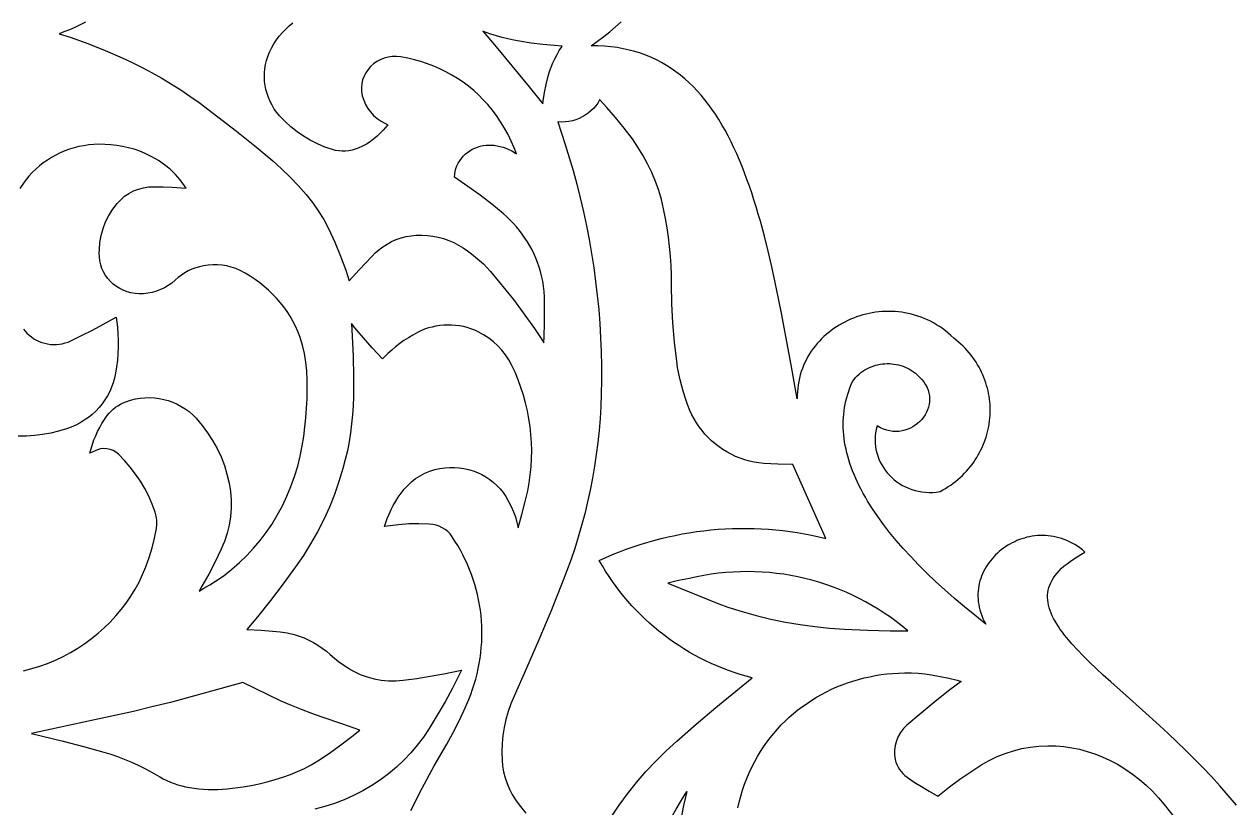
# Model space of a CAD drawing. Extents: x 2828 to 3228, y -800 to 800.
# Drawn here: x 3064.2 to 3173.3, y 63.6 to 134.5 of the extents above; entities that cross this region are included whole.
import ezdxf

# ---------------------------------------------------------------- set-up
doc = ezdxf.new("R2010")
doc.units = 0
doc.layers.add('LAYER_1', color=18, linetype='CONTINUOUS')

msp = doc.modelspace()

# ---------------------------------------------------------------- linework, layer by layer
at = {"layer": 'LAYER_1'}
for points in [[(3069.7, 134.69), (3069.23, 134.44), (3068.74, 134.21), (3068.25, 134), (3067.75, 133.8), (3067.31, 133.64), (3068.33, 133.32), (3069.91, 132.75), (3071.48, 132.13), (3073.02, 131.46), (3073.94, 131.03), (3074.84, 130.58), (3075.73, 130.11), (3076.61, 129.61), (3077.48, 129.09), (3078.33, 128.55), (3079.16, 127.99), (3079.98, 127.41), (3081.69, 126.13), (3083.37, 124.83), (3085.02, 123.5), (3086.65, 122.13), (3087.45, 121.42), (3088.22, 120.67), (3088.96, 119.9), (3089.67, 119.1), (3090.25, 118.38), (3090.77, 117.62), (3091.26, 116.84), (3091.69, 116.03), (3092.26, 114.79), (3092.79, 113.52), (3093.26, 112.24), (3093.57, 111.27), (3094.48, 112.28), (3095.64, 113.52), (3095.92, 113.81), (3096.24, 114.08), (3096.6, 114.36), (3096.99, 114.61), (3097.4, 114.83), (3097.83, 115.01), (3098.27, 115.16), (3098.72, 115.28), (3099.18, 115.36), (3099.64, 115.4), (3100.14, 115.41), (3100.64, 115.39), (3101.14, 115.33), (3101.62, 115.23), (3102.1, 115.1), (3102.57, 114.94), (3103.02, 114.74), (3103.46, 114.51), (3103.87, 114.26), (3104.26, 114), (3104.64, 113.72), (3105.01, 113.43), (3105.37, 113.13), (3105.71, 112.81), (3106.04, 112.47), (3106.35, 112.12), (3107.05, 111.29), (3107.74, 110.44), (3108.42, 109.59), (3109.07, 108.72), (3109.71, 107.84), (3110.34, 106.95), (3110.95, 106.05), (3111.19, 105.67), (3111.22, 106.25), (3111.25, 107.45), (3111.25, 108.65), (3111.23, 109.84), (3111.2, 110.32), (3111.15, 110.79), (3111.08, 111.26), (3110.98, 111.73), (3110.87, 112.13), (3110.75, 112.53), (3110.61, 112.93), (3110.46, 113.32), (3110.29, 113.7), (3110.11, 114.07), (3109.91, 114.44), (3109.7, 114.8), (3109.47, 115.15), (3109.23, 115.5), (3108.98, 115.83), (3108.71, 116.16), (3108.43, 116.48), (3108.13, 116.78), (3107.82, 117.08), (3107.5, 117.37), (3106.47, 118.22), (3105.41, 119.04), (3104.31, 119.83), (3103.09, 120.65), (3103.13, 120.97), (3103.16, 121.18), (3103.23, 121.44), (3103.32, 121.68), (3103.43, 121.92), (3103.57, 122.14), (3103.72, 122.35), (3103.88, 122.55), (3104.06, 122.73), (3104.26, 122.9), (3104.47, 123.05), (3104.7, 123.18), (3104.93, 123.3), (3105.18, 123.39), (3105.43, 123.47), (3105.7, 123.52), (3105.97, 123.56), (3106.24, 123.57), (3106.67, 123.55), (3107.09, 123.48), (3107.5, 123.38), (3107.89, 123.23), (3108.27, 123.04), (3108.62, 122.82), (3108.69, 122.77), (3108.48, 123.32), (3108.22, 123.93), (3107.94, 124.52), (3107.62, 125.11), (3107.27, 125.67), (3106.9, 126.23), (3106.5, 126.76), (3106.11, 127.23), (3105.7, 127.67), (3105.27, 128.1), (3104.83, 128.5), (3104.36, 128.89), (3103.87, 129.25), (3103.37, 129.59), (3102.86, 129.9), (3102.32, 130.2), (3101.78, 130.47), (3101.22, 130.71), (3100.65, 130.93), (3100.06, 131.12), (3099.47, 131.29), (3098.86, 131.43), (3098.25, 131.54), (3097.85, 131.59), (3097.46, 131.58), (3097.08, 131.52), (3096.72, 131.43), (3096.38, 131.29), (3096.06, 131.12), (3095.77, 130.91), (3095.5, 130.67), (3095.27, 130.4), (3095.07, 130.11), (3094.91, 129.8), (3094.78, 129.47), (3094.71, 129.13), (3094.67, 128.77), (3094.69, 128.4), (3094.75, 128.02), (3094.88, 127.63), (3095.04, 127.25), (3095.25, 126.89), (3095.5, 126.56), (3095.78, 126.25), (3096.1, 125.98), (3096.45, 125.74), (3097.06, 125.41), (3096.65, 124.92), (3096.38, 124.63), (3096.09, 124.36), (3095.78, 124.1), (3095.46, 123.87), (3095.12, 123.65), (3094.76, 123.46), (3094.39, 123.29), (3094.11, 123.18), (3093.83, 123.1), (3093.53, 123.05), (3093.24, 123.02), (3092.94, 123.01), (3092.64, 123.04), (3092.34, 123.08), (3092.05, 123.16), (3091.36, 123.39), (3090.7, 123.67), (3090.05, 124), (3089.44, 124.36), (3088.85, 124.77), (3088.29, 125.21), (3087.76, 125.69), (3087.27, 126.21), (3087.02, 126.52), (3086.79, 126.83), (3086.59, 127.17), (3086.41, 127.51), (3086.26, 127.86), (3086.13, 128.22), (3086.03, 128.59), (3085.96, 128.96), (3085.91, 129.33), (3085.89, 129.71), (3085.9, 130.09), (3085.93, 130.47), (3085.99, 130.85), (3086.08, 131.22), (3086.2, 131.59), (3086.35, 131.96), (3086.53, 132.35), (3086.75, 132.73), (3086.98, 133.09), (3087.24, 133.43), (3087.52, 133.76), (3087.82, 134.06), (3088.15, 134.35), (3088.48, 134.62)], [(3173.84, 63.81), (3173.1, 64.7), (3172.34, 65.57), (3171.58, 66.41), (3170.8, 67.23), (3170.02, 68.03), (3169.23, 68.81), (3168.45, 69.57), (3167.66, 70.31), (3166.88, 71.03), (3165.35, 72.42), (3163.87, 73.74), (3162.47, 75), (3161.8, 75.6), (3161.16, 76.2), (3160.56, 76.77), (3159.99, 77.34), (3159.45, 77.89), (3158.96, 78.43), (3158.5, 78.96), (3158.29, 79.22), (3158.1, 79.48), (3157.91, 79.73), (3157.74, 79.99), (3157.58, 80.24), (3157.43, 80.48), (3157.3, 80.73), (3157.18, 80.97), (3157.07, 81.21), (3156.98, 81.45), (3156.9, 81.69), (3156.84, 81.92), (3156.8, 82.16), (3156.77, 82.39), (3156.76, 82.62), (3156.76, 82.84), (3156.78, 83.07), (3156.82, 83.29), (3156.88, 83.52), (3156.96, 83.74), (3157.05, 83.96), (3157.16, 84.18), (3157.3, 84.4), (3157.45, 84.61), (3157.62, 84.83), (3157.81, 85.04), (3158.02, 85.26), (3158.26, 85.47), (3158.52, 85.68), (3158.79, 85.89), (3159.09, 86.1), (3159.42, 86.31), (3159.76, 86.52), (3160.13, 86.73), (3159.91, 86.92), (3159.68, 87.1), (3159.45, 87.26), (3159.22, 87.41), (3158.99, 87.54), (3158.75, 87.66), (3158.51, 87.77), (3158.27, 87.87), (3158.03, 87.96), (3157.79, 88.03), (3157.54, 88.09), (3157.3, 88.14), (3157.05, 88.18), (3156.81, 88.21), (3156.57, 88.23), (3156.32, 88.24), (3156.08, 88.23), (3155.84, 88.22), (3155.6, 88.2), (3155.36, 88.16), (3155.13, 88.12), (3154.89, 88.07), (3154.66, 88), (3154.44, 87.93), (3154.21, 87.86), (3153.99, 87.77), (3153.78, 87.67), (3153.56, 87.57), (3153.35, 87.46), (3153.15, 87.34), (3152.95, 87.21), (3152.76, 87.07), (3152.57, 86.93), (3152.39, 86.79), (3152.22, 86.63), (3152.05, 86.47), (3151.89, 86.3), (3151.73, 86.13), (3151.59, 85.95), (3151.45, 85.77), (3151.31, 85.58), (3151.19, 85.38), (3151.08, 85.18), (3150.97, 84.98), (3150.87, 84.77), (3150.79, 84.55), (3150.71, 84.34), (3150.64, 84.12), (3150.58, 83.89), (3150.54, 83.66), (3150.5, 83.43), (3150.48, 83.2), (3150.46, 82.96), (3150.46, 82.72), (3150.47, 82.48), (3150.49, 82.23), (3150.53, 81.99), (3150.58, 81.74), (3150.64, 81.49), (3150.71, 81.24), (3150.8, 80.99), (3150.91, 80.73), (3151.02, 80.48), (3151.16, 80.22), (3150.17, 81.01), (3149.23, 81.78), (3148.32, 82.56), (3147.45, 83.32), (3146.62, 84.08), (3145.83, 84.83), (3145.08, 85.58), (3144.37, 86.32), (3143.69, 87.06), (3143.06, 87.79), (3142.46, 88.51), (3141.91, 89.23), (3141.39, 89.94), (3140.91, 90.65), (3140.47, 91.34), (3140.27, 91.69), (3140.08, 92.04), (3139.89, 92.38), (3139.72, 92.72), (3139.55, 93.06), (3139.4, 93.4), (3139.25, 93.74), (3139.12, 94.07), (3138.99, 94.41), (3138.88, 94.74), (3138.77, 95.07), (3138.68, 95.4), (3138.59, 95.72), (3138.52, 96.05), (3138.45, 96.37), (3138.39, 96.69), (3138.35, 97.01), (3138.31, 97.33), (3138.29, 97.65), (3138.27, 97.96), (3138.27, 98.27), (3138.27, 98.59), (3138.29, 98.9), (3138.31, 99.2), (3138.35, 99.51), (3138.39, 99.81), (3138.45, 100.11), (3138.51, 100.41), (3138.59, 100.71), (3138.67, 101.01), (3138.77, 101.3), (3138.87, 101.6), (3138.99, 101.89), (3139.11, 102.18), (3139.25, 102.36), (3139.39, 102.53), (3139.54, 102.68), (3139.7, 102.83), (3139.87, 102.97), (3140.04, 103.1), (3140.22, 103.21), (3140.4, 103.32), (3140.59, 103.41), (3140.79, 103.5), (3140.99, 103.57), (3141.19, 103.64), (3141.39, 103.69), (3141.6, 103.73), (3141.81, 103.76), (3142.02, 103.78), (3142.23, 103.79), (3142.44, 103.79), (3142.65, 103.78), (3142.86, 103.75), (3143.07, 103.72), (3143.27, 103.67), (3143.48, 103.62), (3143.68, 103.55), (3143.88, 103.47), (3144.07, 103.38), (3144.27, 103.28), (3144.45, 103.17), (3144.63, 103.04), (3144.81, 102.91), (3144.97, 102.76), (3145.13, 102.6), (3145.36, 102.37), (3145.56, 102.13), (3145.72, 101.88), (3145.85, 101.63), (3145.95, 101.38), (3146.02, 101.12), (3146.06, 100.86), (3146.07, 100.61), (3146.06, 100.35), (3146.03, 100.1), (3145.97, 99.85), (3145.89, 99.61), (3145.79, 99.38), (3145.67, 99.15), (3145.52, 98.94), (3145.37, 98.74), (3145.19, 98.55), (3145, 98.37), (3144.79, 98.21), (3144.58, 98.07), (3144.35, 97.94), (3144.1, 97.84), (3143.85, 97.75), (3143.59, 97.69), (3143.33, 97.65), (3143.05, 97.64), (3142.77, 97.65), (3142.49, 97.69), (3142.21, 97.76), (3141.92, 97.85), (3141.63, 97.98), (3141.49, 98.06), (3141.34, 98.15), (3141.26, 97.83), (3141.2, 97.52), (3141.17, 97.21), (3141.15, 96.9), (3141.16, 96.59), (3141.19, 96.29), (3141.23, 96), (3141.3, 95.71), (3141.39, 95.43), (3141.49, 95.15), (3141.61, 94.88), (3141.75, 94.62), (3141.9, 94.37), (3142.07, 94.13), (3142.25, 93.9), (3142.45, 93.68), (3142.66, 93.47), (3142.89, 93.27), (3143.13, 93.09), (3143.38, 92.92), (3143.63, 92.77), (3143.9, 92.63), (3144.18, 92.5), (3144.47, 92.4), (3144.77, 92.31), (3145.07, 92.23), (3145.39, 92.18), (3145.7, 92.14), (3146.03, 92.13), (3146.36, 92.13), (3146.69, 92.16), (3147.03, 92.21), (3147.28, 92.35), (3147.53, 92.49), (3147.77, 92.65), (3148, 92.8), (3148.22, 92.97), (3148.44, 93.13), (3148.65, 93.31), (3148.86, 93.49), (3149.05, 93.67), (3149.24, 93.86), (3149.42, 94.05), (3149.6, 94.25), (3149.76, 94.45), (3149.92, 94.66), (3150.08, 94.87), (3150.22, 95.08), (3150.36, 95.3), (3150.49, 95.52), (3150.61, 95.74), (3150.73, 95.97), (3150.83, 96.2), (3150.94, 96.43), (3151.03, 96.66), (3151.11, 96.9), (3151.19, 97.14), (3151.26, 97.38), (3151.33, 97.62), (3151.38, 97.86), (3151.43, 98.1), (3151.47, 98.35), (3151.51, 98.6), (3151.53, 98.84), (3151.55, 99.09), (3151.56, 99.34), (3151.56, 99.59), (3151.56, 99.84), (3151.55, 100.09), (3151.53, 100.34), (3151.5, 100.58), (3151.46, 100.83), (3151.42, 101.08), (3151.37, 101.32), (3151.31, 101.57), (3151.24, 101.81), (3151.17, 102.05), (3151.09, 102.29), (3151, 102.53), (3150.9, 102.77), (3150.79, 103), (3150.68, 103.23), (3150.56, 103.46), (3150.43, 103.68), (3150.29, 103.91), (3150.15, 104.12), (3149.99, 104.34), (3149.83, 104.55), (3149.66, 104.76), (3149.49, 104.97), (3149.3, 105.17), (3149.11, 105.36), (3148.91, 105.55), (3148.7, 105.74), (3148.48, 105.92), (3148.26, 106.1), (3148.01, 106.33), (3147.76, 106.55), (3147.51, 106.76), (3147.24, 106.96), (3146.98, 107.14), (3146.71, 107.31), (3146.44, 107.47), (3146.16, 107.62), (3145.88, 107.75), (3145.6, 107.88), (3145.31, 107.99), (3145.02, 108.09), (3144.73, 108.18), (3144.44, 108.26), (3144.15, 108.33), (3143.85, 108.39), (3143.56, 108.43), (3143.26, 108.47), (3142.96, 108.49), (3142.67, 108.51), (3142.37, 108.51), (3142.07, 108.51), (3141.78, 108.49), (3141.49, 108.46), (3141.19, 108.43), (3140.9, 108.38), (3140.61, 108.33), (3140.33, 108.26), (3140.04, 108.19), (3139.76, 108.11), (3139.48, 108.01), (3139.21, 107.91), (3138.94, 107.8), (3138.67, 107.68), (3138.41, 107.55), (3138.16, 107.42), (3137.9, 107.27), (3137.66, 107.12), (3137.42, 106.96), (3137.18, 106.79), (3136.95, 106.61), (3136.73, 106.42), (3136.52, 106.23), (3136.31, 106.03), (3136.11, 105.82), (3135.91, 105.61), (3135.73, 105.38), (3135.55, 105.15), (3135.38, 104.92), (3135.22, 104.67), (3135.07, 104.42), (3134.93, 104.16), (3134.8, 103.9), (3134.68, 103.63), (3134.57, 103.35), (3134.47, 103.07), (3134.38, 102.78), (3134.31, 102.48), (3134.24, 102.18), (3134.19, 101.87), (3134.15, 101.56), (3134.12, 101.24), (3134.1, 100.92), (3134.1, 100.59), (3133.55, 103.67), (3132.99, 106.71), (3132.71, 108.2), (3132.41, 109.68), (3132.11, 111.13), (3131.8, 112.56), (3131.47, 113.96), (3131.13, 115.33), (3130.77, 116.67), (3130.58, 117.32), (3130.39, 117.97), (3130.19, 118.61), (3129.99, 119.24), (3129.78, 119.85), (3129.56, 120.46), (3129.34, 121.06), (3129.11, 121.64), (3128.87, 122.21), (3128.63, 122.78), (3128.38, 123.33), (3128.12, 123.86), (3127.85, 124.39), (3127.58, 124.9), (3127.29, 125.4), (3127, 125.88), (3126.7, 126.35), (3126.39, 126.81), (3126.07, 127.25), (3125.74, 127.67), (3125.4, 128.08), (3125.05, 128.48), (3124.68, 128.86), (3124.31, 129.22), (3123.93, 129.56), (3123.53, 129.89), (3123.13, 130.2), (3122.71, 130.5), (3122.28, 130.77), (3121.83, 131.03), (3121.38, 131.27), (3120.91, 131.49), (3120.42, 131.69), (3119.93, 131.87), (3119.42, 132.03), (3118.9, 132.17), (3118.36, 132.29), (3117.81, 132.39), (3117.24, 132.46), (3116.66, 132.52), (3116.06, 132.55), (3115.45, 132.56), (3116.03, 132.97), (3116.6, 133.39), (3117.15, 133.82), (3117.67, 134.26), (3118.18, 134.72)], [(3064.11, 75.99), (3064.84, 76.18), (3065.57, 76.41), (3066.28, 76.66), (3066.98, 76.96), (3067.68, 77.29), (3068.36, 77.65), (3069.02, 78.04), (3069.65, 78.46), (3070.26, 78.91), (3070.85, 79.38), (3071.41, 79.88), (3071.94, 80.4), (3072.45, 80.95), (3072.93, 81.52), (3073.38, 82.12), (3073.8, 82.73), (3074.19, 83.36), (3074.55, 84.02), (3074.87, 84.69), (3075.17, 85.38), (3075.48, 86.23), (3075.74, 87.1), (3075.96, 87.98), (3076.14, 88.87), (3076.17, 89.24), (3076.17, 89.61), (3076.11, 89.98), (3076.01, 90.35), (3075.74, 91.07), (3075.43, 91.78), (3075.07, 92.47), (3074.67, 93.14), (3074.23, 93.79), (3073.75, 94.41), (3073.24, 95.01), (3072.69, 95.58), (3072.45, 95.77), (3072.2, 95.91), (3071.93, 96.01), (3071.64, 96.07), (3071.35, 96.09), (3071.06, 96.06), (3070.78, 95.98), (3070.09, 95.67), (3070.33, 96.49), (3070.47, 96.88), (3070.63, 97.26), (3070.8, 97.64), (3070.99, 98.01), (3071.2, 98.38), (3071.43, 98.73), (3071.67, 99.08), (3071.84, 99.29), (3072.02, 99.48), (3072.21, 99.66), (3072.42, 99.83), (3072.64, 99.98), (3072.87, 100.12), (3073.12, 100.24), (3073.37, 100.34), (3073.79, 100.48), (3074.22, 100.59), (3074.65, 100.66), (3075.08, 100.7), (3075.51, 100.71), (3075.94, 100.69), (3076.37, 100.63), (3076.79, 100.55), (3077.2, 100.44), (3077.6, 100.29), (3077.99, 100.12), (3078.37, 99.92), (3078.74, 99.69), (3079.08, 99.44), (3079.41, 99.15), (3079.71, 98.84), (3080.26, 98.2), (3080.76, 97.53), (3081.21, 96.83), (3081.62, 96.1), (3081.97, 95.35), (3082.27, 94.58), (3082.51, 93.78), (3082.71, 92.98), (3082.78, 92.6), (3082.83, 92.21), (3082.89, 91.45), (3082.89, 90.69), (3082.83, 89.93), (3082.71, 89.17), (3082.52, 88.43), (3082.28, 87.7), (3082.14, 87.34), (3081.98, 86.98), (3081.44, 85.85), (3080.86, 84.74), (3080.24, 83.64), (3079.99, 83.2), (3080.42, 83.45), (3080.96, 83.76), (3081.48, 84.1), (3082.24, 84.62), (3082.96, 85.19), (3083.65, 85.78), (3084.3, 86.41), (3084.92, 87.07), (3085.51, 87.77), (3086.05, 88.49), (3086.56, 89.23), (3087.06, 90.06), (3087.52, 90.91), (3087.93, 91.78), (3088.3, 92.67), (3088.63, 93.57), (3088.91, 94.49), (3089.14, 95.42), (3089.32, 96.36), (3089.46, 97.2), (3089.56, 98.05), (3089.65, 98.89), (3089.71, 99.74), (3089.75, 100.59), (3089.76, 101.44), (3089.75, 102.29), (3089.72, 103.14), (3089.65, 103.93), (3089.52, 104.7), (3089.34, 105.47), (3089.09, 106.23), (3088.91, 106.7), (3088.7, 107.17), (3088.47, 107.63), (3088.22, 108.07), (3087.94, 108.5), (3087.65, 108.92), (3087.33, 109.32), (3087, 109.71), (3086.64, 110.08), (3086.27, 110.44), (3085.88, 110.78), (3085.48, 111.1), (3085.05, 111.41), (3084.61, 111.7), (3084.16, 111.96), (3083.69, 112.21), (3083.3, 112.38), (3082.9, 112.52), (3082.49, 112.63), (3082.08, 112.7), (3081.66, 112.74), (3081.23, 112.74), (3080.81, 112.71), (3080.39, 112.65), (3080.03, 112.56), (3079.68, 112.46), (3079.34, 112.32), (3079.01, 112.17), (3078.69, 111.99), (3078.39, 111.8), (3078.1, 111.58), (3077.82, 111.34), (3077.52, 111.08), (3077.2, 110.85), (3076.86, 110.65), (3076.5, 110.48), (3076.13, 110.34), (3075.74, 110.23), (3075.35, 110.15), (3074.95, 110.11), (3074.56, 110.1), (3074.19, 110.13), (3073.82, 110.19), (3073.47, 110.29), (3073.13, 110.42), (3072.81, 110.58), (3072.51, 110.77), (3072.22, 110.98), (3071.96, 111.22), (3071.73, 111.49), (3071.52, 111.77), (3071.34, 112.08), (3071.2, 112.4), (3071.08, 112.74), (3071, 113.09), (3070.96, 113.46), (3070.95, 113.78), (3070.96, 114.11), (3071.01, 114.75), (3071.13, 115.39), (3071.3, 116.01), (3071.53, 116.61), (3071.82, 117.19), (3072.17, 117.75), (3072.57, 118.28), (3072.89, 118.62), (3073.25, 118.93), (3073.64, 119.19), (3074.05, 119.41), (3074.49, 119.58), (3074.95, 119.71), (3075.42, 119.78), (3075.9, 119.8), (3076.73, 119.79), (3077.56, 119.75), (3078.38, 119.7), (3078.81, 119.66), (3078.67, 119.88), (3078.27, 120.41), (3077.84, 120.91), (3077.36, 121.37), (3076.85, 121.79), (3076.3, 122.17), (3075.72, 122.51), (3075.11, 122.81), (3074.61, 123.01), (3074.1, 123.18), (3073.59, 123.33), (3073.06, 123.44), (3072.53, 123.53), (3072, 123.6), (3071.46, 123.63), (3070.92, 123.64), (3070.46, 123.62), (3070.01, 123.58), (3069.56, 123.51), (3069.11, 123.43), (3068.68, 123.32), (3068.25, 123.18), (3067.83, 123.03), (3067.42, 122.85), (3067.02, 122.66), (3066.63, 122.44), (3066.26, 122.21), (3065.89, 121.95), (3065.54, 121.68), (3065.21, 121.38), (3064.89, 121.07), (3064.59, 120.75), (3064.16, 120.2), (3063.76, 119.63)], [(3064.1, 106.89), (3064.41, 106.55), (3064.61, 106.36), (3064.82, 106.2), (3065.04, 106.04), (3065.27, 105.91), (3065.51, 105.8), (3065.76, 105.7), (3066.02, 105.63), (3066.28, 105.57), (3066.54, 105.53), (3066.81, 105.52), (3067.08, 105.52), (3067.34, 105.55), (3067.61, 105.59), (3067.87, 105.66), (3068.13, 105.74), (3068.39, 105.85), (3069.36, 106.32), (3070.33, 106.81), (3071.28, 107.32), (3072.48, 107.99), (3072.59, 107.1), (3072.63, 106.5), (3072.66, 105.9), (3072.66, 105.3), (3072.64, 104.7), (3072.59, 104.1), (3072.52, 103.5), (3072.43, 102.91), (3072.34, 102.48), (3072.22, 102.05), (3072.07, 101.64), (3071.9, 101.25), (3071.69, 100.86), (3071.46, 100.5), (3071.21, 100.14), (3070.93, 99.81), (3070.63, 99.49), (3070.31, 99.19), (3069.97, 98.92), (3069.6, 98.66), (3069.22, 98.43), (3068.83, 98.22), (3068.41, 98.04), (3067.98, 97.88), (3067.27, 97.67), (3066.56, 97.5), (3065.83, 97.37), (3065.1, 97.28), (3064.36, 97.23), (3063.63, 97.23)], [(3099.13, 63.35), (3100.18, 65.37), (3101.27, 67.37), (3102.39, 69.35), (3102.95, 70.34), (3103.46, 71.34), (3103.94, 72.36), (3104.39, 73.39), (3104.57, 73.85), (3104.73, 74.31), (3104.88, 74.77), (3105.02, 75.23), (3105.14, 75.7), (3105.24, 76.18), (3105.34, 76.65), (3105.41, 77.13), (3105.48, 77.61), (3105.52, 78.09), (3105.56, 78.57), (3105.57, 79.05), (3105.58, 79.54), (3105.56, 80.02), (3105.54, 80.5), (3105.5, 80.99), (3105.44, 81.46), (3105.37, 81.94), (3105.28, 82.41), (3105.18, 82.88), (3105.07, 83.34), (3104.94, 83.8), (3104.79, 84.26), (3104.63, 84.71), (3104.28, 85.6), (3103.86, 86.47), (3103.64, 86.89), (3103.39, 87.31), (3103.14, 87.72), (3102.87, 88.12), (3102.69, 88.37), (3102.48, 88.58), (3102.24, 88.77), (3101.99, 88.93), (3101.72, 89.06), (3101.43, 89.16), (3101.13, 89.23), (3100.81, 89.27), (3099.88, 89.3), (3098.95, 89.28), (3098.02, 89.21), (3096.76, 89.05), (3097.01, 89.77), (3097.18, 90.17), (3097.36, 90.57), (3097.56, 90.96), (3097.78, 91.34), (3098.01, 91.7), (3098.27, 92.06), (3098.54, 92.41), (3098.86, 92.77), (3099.21, 93.09), (3099.58, 93.38), (3099.98, 93.64), (3100.4, 93.86), (3100.85, 94.05), (3101.31, 94.19), (3101.78, 94.3), (3102.22, 94.36), (3102.66, 94.39), (3103.1, 94.39), (3103.53, 94.36), (3103.95, 94.29), (3104.37, 94.2), (3104.78, 94.07), (3105.18, 93.92), (3105.56, 93.74), (3105.93, 93.53), (3106.28, 93.29), (3106.62, 93.03), (3106.93, 92.75), (3107.22, 92.44), (3107.49, 92.11), (3107.73, 91.75), (3107.99, 91.31), (3108.22, 90.85), (3108.43, 90.38), (3108.6, 89.91), (3108.74, 89.42), (3108.85, 88.93), (3108.85, 88.92), (3109.19, 90.12), (3109.47, 91.19), (3109.72, 92.28), (3109.85, 93), (3109.95, 93.73), (3110.02, 94.45), (3110.07, 95.18), (3110.08, 95.91), (3110.06, 96.64), (3110.01, 97.36), (3109.93, 98.08), (3109.83, 98.8), (3109.69, 99.52), (3109.53, 100.23), (3109.33, 100.93), (3109.11, 101.63), (3108.85, 102.32), (3108.57, 103), (3108.26, 103.67), (3108.01, 104.14), (3107.71, 104.59), (3107.38, 105.01), (3107.02, 105.4), (3106.62, 105.77), (3106.19, 106.1), (3105.73, 106.4), (3105.25, 106.66), (3104.92, 106.81), (3104.58, 106.94), (3104.24, 107.05), (3103.9, 107.14), (3103.55, 107.2), (3103.19, 107.25), (3102.84, 107.28), (3102.48, 107.28), (3102.13, 107.27), (3101.78, 107.23), (3101.42, 107.18), (3101.08, 107.1), (3100.73, 107.01), (3100.39, 106.89), (3100.06, 106.76), (3099.74, 106.6), (3099.32, 106.37), (3098.92, 106.13), (3098.52, 105.87), (3098.14, 105.6), (3097.77, 105.31), (3097.41, 105.01), (3097.07, 104.69), (3096.59, 104.21), (3095.64, 105.22), (3094.85, 106.11), (3094.09, 107.02), (3093.77, 107.43), (3093.85, 106.27), (3093.93, 104.44), (3093.97, 102.61), (3093.96, 100.79), (3093.93, 99.97), (3093.87, 99.15), (3093.79, 98.33), (3093.69, 97.52), (3093.55, 96.71), (3093.4, 95.9), (3093.21, 95.1), (3093, 94.3), (3092.64, 93.12), (3092.23, 91.95), (3091.77, 90.8), (3091.26, 89.68), (3090.69, 88.57), (3090.08, 87.49), (3089.42, 86.43), (3088.72, 85.39), (3087.6, 83.86), (3086.44, 82.35), (3085.26, 80.86), (3084.3, 79.71), (3085.61, 79.65), (3087.33, 79.52), (3087.96, 79.43), (3088.58, 79.28), (3089.03, 79.13), (3089.48, 78.96), (3089.91, 78.76), (3090.33, 78.54), (3090.74, 78.3), (3091.13, 78.04), (3091.51, 77.75), (3091.86, 77.45), (3092.23, 77.13), (3092.61, 76.83), (3093, 76.54), (3093.4, 76.27), (3093.68, 76.1), (3093.97, 75.94), (3094.57, 75.65), (3095.18, 75.43), (3095.82, 75.26), (3096.47, 75.14), (3097.12, 75.08), (3097.79, 75.08), (3098.12, 75.1), (3098.46, 75.13), (3099.68, 75.3), (3100.9, 75.5), (3102.12, 75.71), (3103.74, 76.04), (3102.91, 74.42), (3102.24, 73.18), (3101.53, 71.96), (3100.79, 70.75), (3100.29, 69.99), (3099.73, 69.26), (3099.14, 68.56), (3098.51, 67.9), (3097.84, 67.27), (3097.13, 66.67), (3096.39, 66.12), (3095.61, 65.6), (3094.8, 65.13), (3093.97, 64.7), (3093.12, 64.32), (3092.25, 63.98), (3091.36, 63.69), (3090.45, 63.45)], [(3128.72, 63.57), (3128.84, 64.11), (3128.99, 64.65), (3129.15, 65.19), (3129.34, 65.72), (3129.54, 66.24), (3129.76, 66.76), (3130, 67.27), (3130.26, 67.78), (3130.51, 68.23), (3130.77, 68.67), (3131.05, 69.1), (3131.35, 69.52), (3131.66, 69.93), (3131.98, 70.32), (3132.31, 70.71), (3132.66, 71.08), (3133.02, 71.44), (3133.39, 71.78), (3133.78, 72.12), (3134.17, 72.44), (3134.58, 72.75), (3135, 73.04), (3135.42, 73.32), (3135.86, 73.59), (3136.3, 73.84), (3136.76, 74.08), (3137.22, 74.31), (3137.69, 74.52), (3138.17, 74.71), (3138.65, 74.89), (3139.14, 75.06), (3139.64, 75.21), (3140.15, 75.34), (3140.66, 75.45), (3141.17, 75.55), (3141.69, 75.64), (3142.22, 75.7), (3142.75, 75.75), (3143.28, 75.78), (3143.82, 75.8), (3144.43, 75.79), (3145.05, 75.76), (3145.66, 75.7), (3146.26, 75.62), (3147.04, 75.48), (3147.81, 75.32), (3148.57, 75.13), (3148.94, 75.02), (3147.92, 74.25), (3146.6, 73.22), (3145.31, 72.15), (3144.03, 71.06), (3143.72, 70.75), (3143.46, 70.41), (3143.24, 70.04), (3143.08, 69.64), (3142.97, 69.23), (3142.91, 68.81), (3142.91, 68.38), (3142.97, 67.96), (3143.04, 67.72), (3143.12, 67.49), (3143.23, 67.27), (3143.35, 67.06), (3143.5, 66.86), (3143.66, 66.68), (3143.84, 66.51), (3144.04, 66.36), (3144.69, 65.92), (3145.36, 65.5), (3146.03, 65.09), (3146.84, 64.65), (3147.87, 65.47), (3148.82, 66.18), (3149.8, 66.85), (3150.8, 67.49), (3151.48, 67.88), (3152.19, 68.22), (3152.91, 68.51), (3153.66, 68.75), (3154.42, 68.94), (3155.19, 69.08), (3155.98, 69.16), (3156.77, 69.2), (3157.49, 69.18), (3158.22, 69.12), (3158.94, 69.02), (3159.64, 68.88), (3160.34, 68.69), (3161.03, 68.47), (3161.7, 68.2), (3162.35, 67.9), (3163.07, 67.52), (3163.76, 67.1), (3164.43, 66.64), (3165.06, 66.15), (3165.67, 65.63), (3166.25, 65.08), (3166.8, 64.5), (3167.32, 63.89), (3169.02, 61.71)]]:
    msp.add_lwpolyline(points, dxfattribs=at)
for points in [[(3109.86, 128.83), (3111.1, 127.29), (3111.12, 127.56), (3111.23, 128.31), (3111.38, 129.06), (3111.57, 129.81), (3111.69, 130.21), (3111.83, 130.61), (3111.99, 131), (3112.17, 131.38), (3112.37, 131.75), (3112.58, 132.12), (3112.82, 132.47), (3112.85, 132.52), (3112.15, 132.57), (3111.09, 132.67), (3110.04, 132.8), (3108.98, 132.96), (3108.46, 133.06), (3107.93, 133.17), (3107.41, 133.3), (3106.89, 133.45), (3106.38, 133.61), (3105.88, 133.79), (3105.65, 133.88), (3106.71, 132.63), (3108.29, 130.74)], [(3090.73, 67.84), (3091.78, 68.54), (3092.81, 69.27), (3093.82, 70.03), (3094.53, 70.6), (3093, 71.14), (3091.13, 71.79), (3090.19, 72.12), (3089.26, 72.47), (3088.34, 72.84), (3087.42, 73.24), (3083.94, 74.93), (3077.39, 73.13), (3075.72, 72.71), (3074.04, 72.31), (3072.37, 71.93), (3070.68, 71.57), (3067.32, 70.86), (3064.82, 70.32), (3065.83, 70.08), (3067.68, 69.61), (3069.54, 69.12), (3071.38, 68.61), (3072, 68.43), (3072.6, 68.22), (3073.2, 67.99), (3073.8, 67.75), (3074.47, 67.44), (3075.13, 67.11), (3075.79, 66.76), (3076.43, 66.4), (3076.74, 66.22), (3077.06, 66.06), (3077.39, 65.91), (3077.73, 65.78), (3078.07, 65.67), (3078.42, 65.57), (3078.77, 65.48), (3079.13, 65.41), (3079.97, 65.3), (3080.82, 65.24), (3081.67, 65.24), (3082.52, 65.29), (3083.25, 65.38), (3083.98, 65.48), (3084.71, 65.61), (3085.43, 65.76), (3086.15, 65.94), (3086.86, 66.14), (3087.56, 66.36), (3088.25, 66.6), (3088.9, 66.86), (3089.53, 67.15), (3090.14, 67.48)]]:
    msp.add_lwpolyline(points, close=True, dxfattribs=at)
for points in [[(3117.28, 62.73), (3118, 63.81), (3118.76, 64.86), (3119.57, 65.87), (3120.42, 66.86), (3121.31, 67.81), (3122.24, 68.73), (3123.2, 69.61), (3124.97, 71.14), (3126.75, 72.65), (3128.55, 74.14), (3130.04, 75.34, -0.205224), (3116.19, 85.97), (3116.79, 86.24), (3117.4, 86.5), (3118.02, 86.75), (3118.64, 86.99), (3119.26, 87.21), (3119.88, 87.41), (3120.51, 87.61), (3121.14, 87.79), (3121.78, 87.95), (3122.42, 88.1), (3123.06, 88.24), (3123.7, 88.37), (3124.34, 88.48), (3124.99, 88.58), (3125.64, 88.66), (3126.29, 88.73), (3126.94, 88.79), (3127.59, 88.83), (3128.24, 88.86), (3128.89, 88.87), (3129.55, 88.87), (3130.2, 88.86), (3130.85, 88.83), (3131.51, 88.79), (3132.16, 88.74), (3132.81, 88.67), (3133.46, 88.59), (3134.11, 88.49), (3134.76, 88.38), (3135.4, 88.26), (3136.05, 88.12), (3136.69, 87.97), (3133.71, 94.67), (3133.62, 94.67), (3132.35, 94.7), (3131.07, 94.76), (3130.63, 94.8), (3130.2, 94.86), (3129.78, 94.96), (3129.36, 95.08), (3128.94, 95.22), (3128.53, 95.39), (3128.14, 95.58), (3127.75, 95.79), (3127.38, 96.01), (3127.03, 96.26), (3126.69, 96.52), (3126.36, 96.79), (3126.05, 97.09), (3125.76, 97.4), (3125.49, 97.72), (3125.23, 98.06), (3124.99, 98.42), (3124.77, 98.78), (3124.58, 99.16), (3124.4, 99.55), (3124.19, 100.09), (3123.99, 100.64), (3123.81, 101.19), (3123.65, 101.75), (3123.51, 102.31), (3123.39, 102.87), (3123.28, 103.44), (3123.2, 104.01), (3123, 105.74), (3122.86, 107.47), (3122.77, 109.2), (3122.74, 110.94), (3122.73, 111.8), (3122.69, 112.66), (3122.63, 113.52), (3122.55, 114.38), (3122.45, 115.23), (3122.33, 116.08), (3122.19, 116.93), (3122.02, 117.78), (3121.82, 118.63), (3121.57, 119.46), (3121.28, 120.28), (3120.95, 121.09), (3120.57, 121.87), (3120.15, 122.64), (3119.69, 123.39), (3119.19, 124.12), (3118.45, 125.09), (3117.67, 126.05), (3116.87, 126.98), (3116.23, 127.67), (3116.22, 127.65), (3116.06, 127.37), (3115.87, 127.11), (3115.66, 126.87), (3115.44, 126.65), (3115.19, 126.45), (3114.93, 126.27), (3114.66, 126.11), (3114.37, 125.97), (3114.07, 125.86), (3113.77, 125.76), (3113.45, 125.7), (3113.13, 125.66), (3112.8, 125.65), (3112.46, 125.66), (3112.45, 125.66), (3113.11, 123.62), (3113.48, 122.44), (3113.83, 121.26), (3114.16, 120.02), (3114.48, 118.78), (3114.77, 117.53), (3115.04, 116.27), (3115.28, 115.02), (3115.5, 113.76), (3115.69, 112.49), (3115.86, 111.23), (3116.01, 109.96), (3116.14, 108.68), (3116.24, 107.41), (3116.31, 106.13), (3116.36, 104.86), (3116.39, 103.58), (3116.39, 102.3), (3116.37, 101.02), (3116.33, 99.92), (3116.26, 98.83), (3116.17, 97.74), (3116.06, 96.65), (3115.92, 95.57), (3115.76, 94.49), (3115.58, 93.41), (3115.37, 92.34), (3115.13, 91.27), (3114.88, 90.2), (3114.6, 89.14), (3114.29, 88.09), (3113.97, 87.04), (3113.62, 86), (3113.24, 84.97), (3112.84, 83.94), (3111.8, 81.36), (3110.72, 78.79), (3109.62, 76.23), (3108.49, 73.69), (3108.2, 73), (3107.95, 72.3), (3107.75, 71.58), (3107.59, 70.86), (3107.48, 70.13), (3107.41, 69.39), (3107.38, 68.66), (3107.4, 67.91), (3107.45, 67.37), (3107.54, 66.83), (3107.67, 66.29), (3107.85, 65.77), (3108.06, 65.27), (3108.32, 64.78), (3108.61, 64.3), (3108.94, 63.85), (3109.54, 63.1)], [(3120.26, 36.96, -0.225446), (3124.13, 65.05), (3123.83, 63.8), (3123.57, 62.54)]]:
    msp.add_lwpolyline(points, format="xyb", dxfattribs=at)
msp.add_lwpolyline([(3124.36, 84.34), (3123.36, 84.15), (3122.4, 83.93), (3127.02, 82.05), (3127.82, 81.75), (3129.11, 81.35), (3130.4, 80.98), (3131.71, 80.67), (3133.03, 80.4), (3134.36, 80.17), (3135.7, 79.99), (3137.04, 79.85), (3138.39, 79.75), (3140.45, 79.67), (3142.5, 79.61), (3144.11, 79.6, 0.240278)], format="xyb", close=True, dxfattribs=at)

doc.saveas('drawing.dxf')
